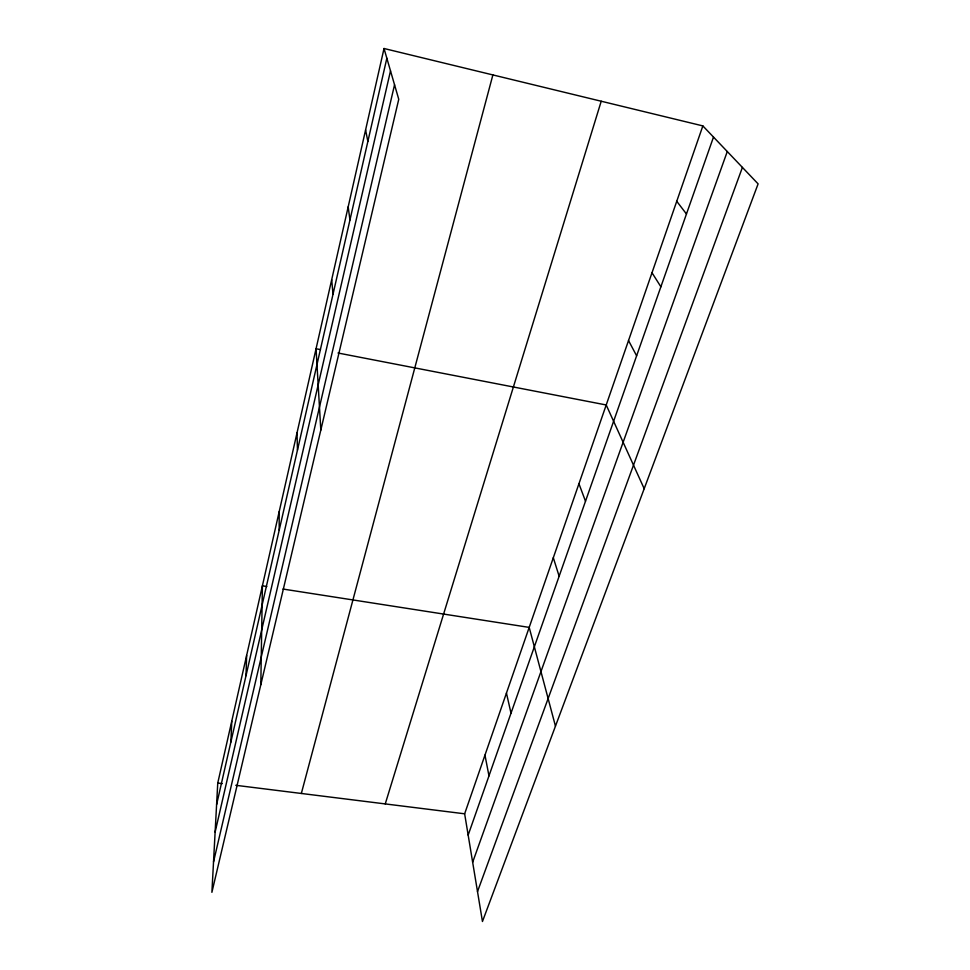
<?xml version="1.0" encoding="UTF-8"?>
<svg xmlns="http://www.w3.org/2000/svg" width="970" height="970" viewBox="0 0 970 970"><rect width="100%" height="100%" fill="white"/><g stroke="black" fill="none" stroke-linecap="round" stroke-linejoin="round"><path stroke-width="1.45" d="M260.809 684.735L262.397 585.844L266.811 586.523M246.004 675.69L246.635 655.477M230.872 742.038L231.781 721.11M384.023 48.5L217.753 783.045L211.896 892.327L398.755 99.292L384.023 48.5L702.85 125.906L758.103 183.876L482.454 921.5L464.642 813.806L702.85 125.906M216.601 804.591L386.848 58.236M215.122 832.102L390.51 70.871M213.533 861.894L394.547 84.79M301.343 793.46L492.881 74.932M385.248 803.924L601.218 101.232M468.158 835.097L713.496 137.085M472.657 862.257L727.282 151.538M477.507 891.6L742.414 167.41M217.753 783.045L222.263 783.614M235.783 785.3L464.642 813.806M282.985 589.045L529.196 627.396L555.458 726.142M320.452 349.6L316.062 348.751L320.815 430.074M338.009 353.007L606.214 404.975L644.189 488.698M676.745 201.299L686.469 214.006M651.998 272.74L660.885 286.793M628.524 340.543L636.623 355.796M578.944 483.739L585.504 501.235M553.312 557.738L559.144 576.253M506.449 693.077L511.008 713.205M365.593 129.919L367.86 141.462M484.964 755.121L488.977 775.879M348.182 206.877L349.952 220.008M331.691 279.712L333.013 294.237M297.002 432.935L297.463 450.092M279.154 511.796L279.202 530.141"/></g></svg>
